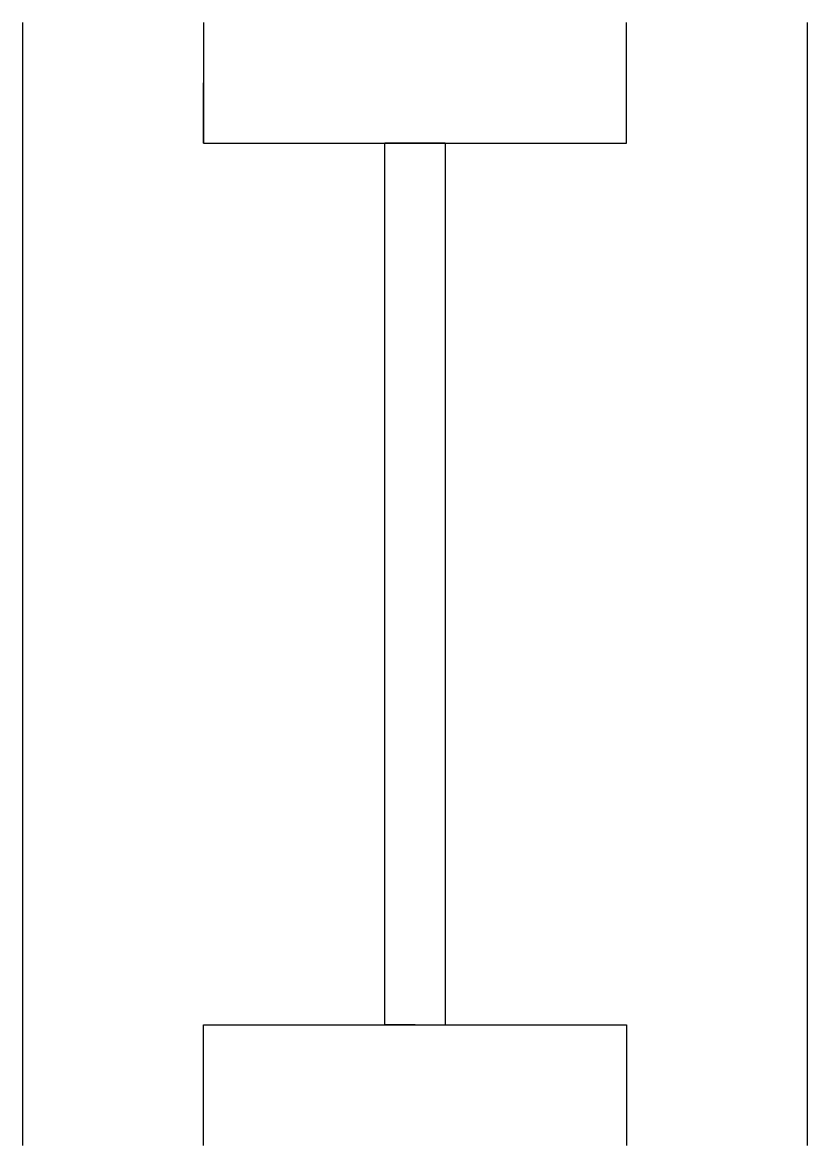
# Model space of a CAD drawing. Header units: inches. Extents: x 1.1 to 14.1, y -3.6 to 15.
import ezdxf

# ---------------------------------------------------------------- set-up
doc = ezdxf.new("R2010")
doc.units = ezdxf.units.IN
doc.header["$MEASUREMENT"] = 0

msp = doc.modelspace()

# ---------------------------------------------------------------- linework, layer by layer
for p, q in [((1.054, 14.992), (1.054, -3.608)), ((4.054, 14.992), (4.054, 12.992)), ((4.054, 14.992), (4.054, 13.992)), ((11.054, 12.992), (11.054, 14.992)), ((11.054, 13.992), (11.054, 14.992)), ((14.054, -3.608), (14.054, 14.992)), ((4.054, 12.992), (4.054, 13.992)), ((4.054, 12.992), (7.554, 12.992)), ((7.554, 12.992), (11.054, 12.992))]:
    msp.add_line(p, q)
at = {"extrusion": (0, 1, 0)}
for p, q in [((4.054, 13.992, 3.1), (4.054, 12.992, 3.1)), ((11.054, 12.992, 3.1), (11.054, 13.992, 3.1)), ((4.054, 12.992, 3.1), (11.054, 12.992, 3.1)), ((7.054, -1.608), (7.054, 12.992)), ((7.054, 12.992), (8.054, 12.992)), ((7.554, 12.992, -1), (7.054, 12.992)), ((8.054, 12.992), (7.554, 12.992, -1)), ((8.054, 12.992), (8.054, -1.608)), ((4.054, -3.608, 3.1), (4.054, -1.608, 3.1)), ((4.054, -1.608, 3.1), (7.554, -1.608, 3.1)), ((4.054, -2.608), (4.054, -1.608)), ((4.054, -1.608), (11.054, -1.608)), ((7.554, -1.608), (7.054, -1.608)), ((7.554, -1.608, 3.1), (11.054, -1.608, 3.1)), ((11.054, -1.608, 3.1), (11.054, -3.608, 3.1)), ((11.054, -1.608), (11.054, -2.608))]:
    msp.add_line(p, q, dxfattribs=at)

doc.saveas('drawing.dxf')
